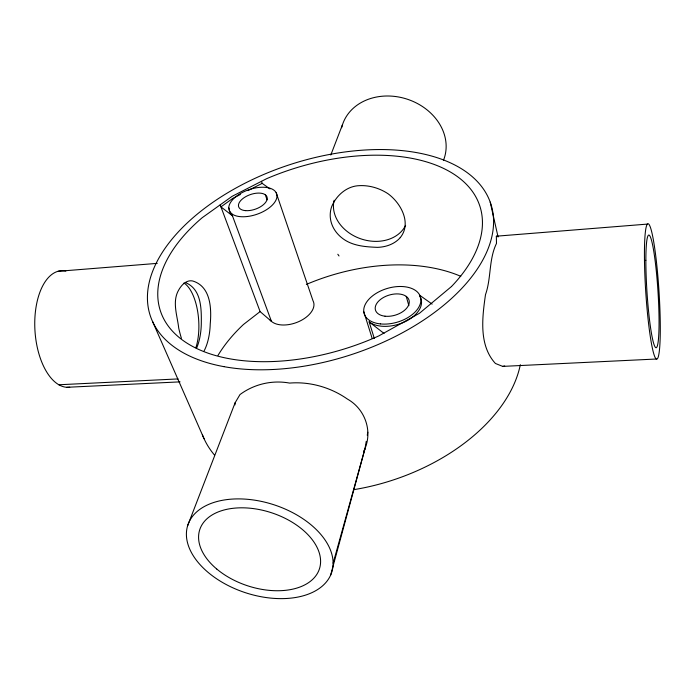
<?xml version="1.0" encoding="UTF-8"?>
<svg xmlns="http://www.w3.org/2000/svg" width="695" height="695" viewBox="0 0 695 695"><rect width="100%" height="100%" fill="white"/><g stroke="black" fill="none" stroke-linecap="round" stroke-linejoin="round"><path stroke-width="1.04" d="M647.332 224.103L496.343 236.196L496.491 243.415C488.655 259.487 491.374 278.078 485.484 294.697C482.269 317.346 478.62 345.12 495.405 363.468L502.702 366.387L656.28 359.02A67.858 6.629 86.3 0 0 656.315 260.721A67.858 6.629 86.3 0 0 644.43 254.44A67.858 6.629 86.3 0 0 656.28 359.02M234.953 404.907L235.101 402.805L239.975 394.578C254.066 384.074 272.249 379.861 289.607 383.084C309.753 381.433 330.36 387.271 346.953 398.756L347.821 399.304C364.727 409.016 372.529 430.257 365.057 448.414L330.629 575.13A75.712 46.218 18.2 0 1 207.866 572.193A75.712 46.218 18.2 0 1 240.791 498.923A75.712 46.218 18.2 0 1 330.629 575.13M366.248 441.334L365.057 448.414L333.131 563.245M367.264 435.261L367.768 432.229M187.65 525.689L235.101 402.805M330.794 155.028L342.487 124.683M400.224 237.638C411.927 223.338 400.945 203.062 387.897 193.653A38.381 29.355 23.8 0 0 359.341 185.661C346.814 186.025 336.163 195.53 331.628 206.736A37.617 31.223 0.8 0 0 341.202 237.316C351.357 245.926 364.832 246.838 377.507 247.359A38.39 29.364 23.8 0 0 400.224 237.647M363.693 451.09L364.823 449.283M220.185 204.851L260.104 311.586L243.467 324.487A157.357 98.872 -18.2 0 0 217.995 355.414M240.401 194.487L232.834 198.353L220.94 206.875L232.443 215.798L230.167 213.061L228.751 207.692A25.159 12.927 -19.3 0 1 261.676 187.25A25.159 12.927 -19.3 0 1 270.963 206.398A25.159 12.927 -19.3 0 1 231.687 213.756L229.411 211.028L228.751 207.692M247.976 190.612L262.171 183.358L270.034 188.944M502.702 366.387L504.709 365.978M57.963 271.319L157.235 263.37M58.823 384.769L178.076 378.923M66.79 387.297L180.057 381.868M496.343 236.196L497.307 236.569M185.608 282.648C201.828 289.415 201.463 309.544 201.289 324.487A40.145 19.382 89.3 0 1 196.824 347.682M419.806 295.34L432.142 304.106M419.745 296.357A29.32 17.61 -16.4 0 1 405.897 321.307A29.32 17.61 -16.4 0 1 369.132 321.872L384.04 333.444M260.104 311.586L271.458 321.403L231.687 213.756M337.822 254.248L339.012 255.96M152.579 321.542L204.043 438.693M261.468 181.326L262.171 183.358M265.308 194.756L267.062 199.804M276.141 192.628L313.019 300.787A23.673 13.804 -19.5 0 1 298.815 321.594A23.673 13.804 -19.5 0 1 270.138 320.004M363.763 311.603L372.181 338.456M369.132 321.872L374.31 338.439M406.219 296.383L408.877 305.67M490.201 202.089L498.08 237.012M520.338 364.675A166.974 105.779 -18.2 0 1 353.468 489.714M214.355 454.895A166.974 105.779 -18.2 0 1 202.384 434.74M341.645 127.724A53.567 44.367 18.2 0 1 406.757 99.029A53.567 44.367 18.2 0 1 443.497 160.258M69.743 387.211A58.397 30.146 86.3 0 1 34.811 327.519A58.397 30.146 86.3 0 1 65.834 271.093M204.139 350.845A40.249 19.173 89.3 0 0 210.238 323.922C211.636 308.267 210.715 286.548 192.819 281.015A40.241 19.165 89.3 0 0 178.771 289.885C171.847 301.5 177.364 315.695 178.711 328.075A39.502 11.311 79.2 0 0 181.404 338.239M183.94 283.039A39.98 17.332 86.3 0 1 195.868 347.743M306.339 284.429A157.357 98.872 -18.2 0 1 460.759 276.297M405.611 225.362A38.017 30.085 18.2 0 1 360.427 238.698A38.017 30.085 18.2 0 1 334.139 200.264M451.489 286.522L419.415 313.306L378.81 335.911A168.103 93.59 -18.2 0 1 185.33 342.062A168.103 93.59 -18.2 0 1 202.193 217.717L232.095 196.338L266.671 178.667A168.103 93.59 -18.2 0 1 450.403 172.03A168.103 93.59 -18.2 0 1 451.489 286.522M223.929 366.647A179.214 99.837 -18.2 0 0 493.181 228.855A179.214 99.837 -18.2 0 0 244.414 183.515A179.214 99.837 -18.2 0 0 223.929 366.647M245.63 210.646A15.012 7.715 -19.3 0 0 267.228 198.292A15.012 7.715 -19.3 0 0 245.648 196.711A15.012 7.715 -19.3 0 0 245.63 210.646M645.864 260.278A56.434 5.508 86.3 0 0 655.672 347.596A56.434 5.508 86.3 0 0 655.793 266.289A56.434 5.508 86.3 0 0 645.864 260.278M385.013 316.199A17.514 10.495 -16.5 0 0 409.225 301.065A17.514 10.495 -16.5 0 0 382.459 298.086A17.514 10.495 -16.5 0 0 385.013 316.199M380.382 323.913A29.364 17.592 -16.5 0 0 420.779 298.39A29.364 17.592 -16.5 0 0 375.76 293.611A29.364 17.592 -16.5 0 0 380.382 323.913M216.71 568.997A62.976 38.434 18.2 0 0 318.631 570.986A62.976 38.434 18.2 0 0 243.432 507.828A62.976 38.434 18.2 0 0 216.71 568.997"/></g></svg>
